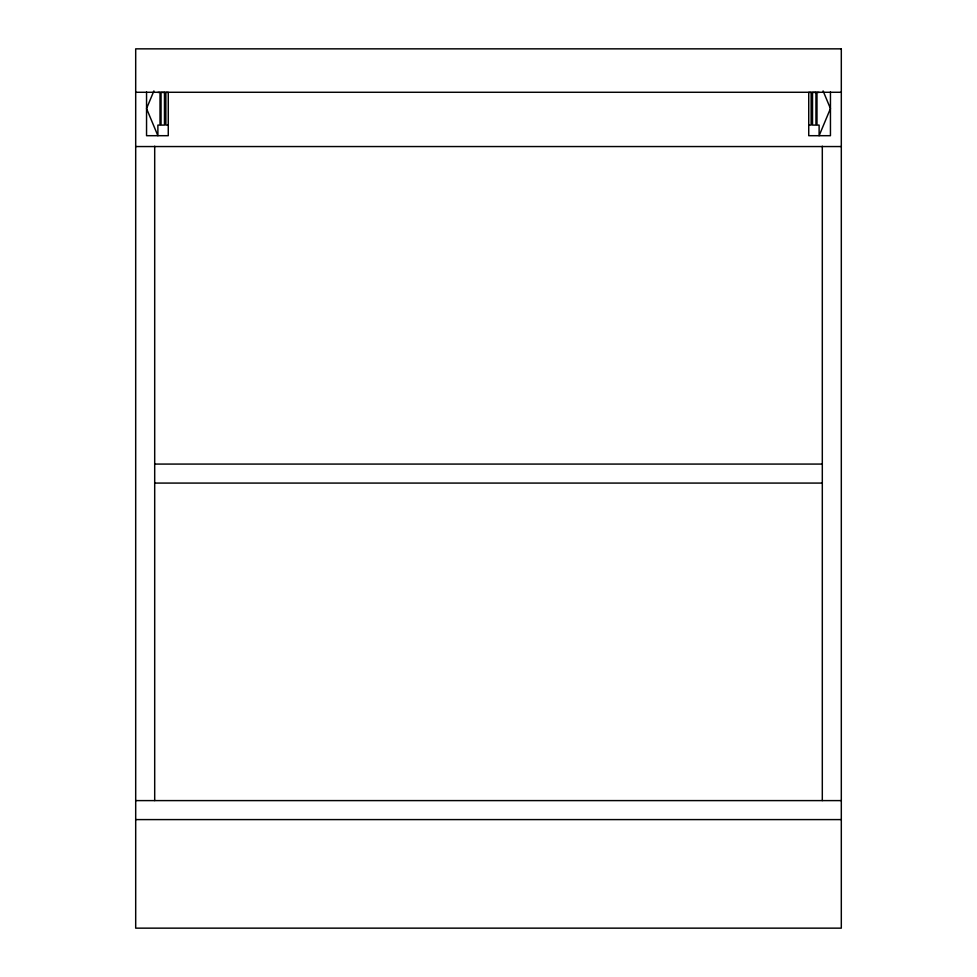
<?xml version="1.0" encoding="UTF-8"?>
<svg xmlns="http://www.w3.org/2000/svg" width="977" height="977" viewBox="0 0 977 977"><rect width="100%" height="100%" fill="white"/><g stroke="black" fill="none" stroke-linecap="round" stroke-linejoin="round"><path stroke-width="1.47" d="M153.914 90.91L146.55 108.557L157.883 135.693L157.883 125.093L160.02 125.093L160.02 92.436L157.883 92.436M135.693 92.278L841.307 92.278M819.117 92.436L816.98 92.436L816.98 125.093L819.117 125.093L819.117 135.693L830.45 108.557L823.086 90.91M168.264 125.093L165.858 125.093L165.858 92.436L168.264 92.436L168.264 135.693L146.55 135.693L146.55 91.972M808.736 125.093L811.142 125.093L811.142 92.436L808.736 92.436L808.736 135.693L830.45 135.693L830.45 91.972M135.693 146.55L841.307 146.55M154.696 464.075L822.304 464.075M154.696 483.078L822.304 483.078M135.693 800.603L841.307 800.603M135.693 819.593L841.307 819.593M822.304 146.184L822.304 800.603M154.696 146.184L154.696 800.603M841.307 48.85L135.693 48.85L135.693 928.15L841.307 928.15L841.307 48.85M164.478 92.436L161.046 92.436L161.046 125.093L164.478 125.093L164.478 92.436M815.954 92.436L812.522 92.436L812.522 125.093L815.954 125.093L815.954 92.436"/></g></svg>
